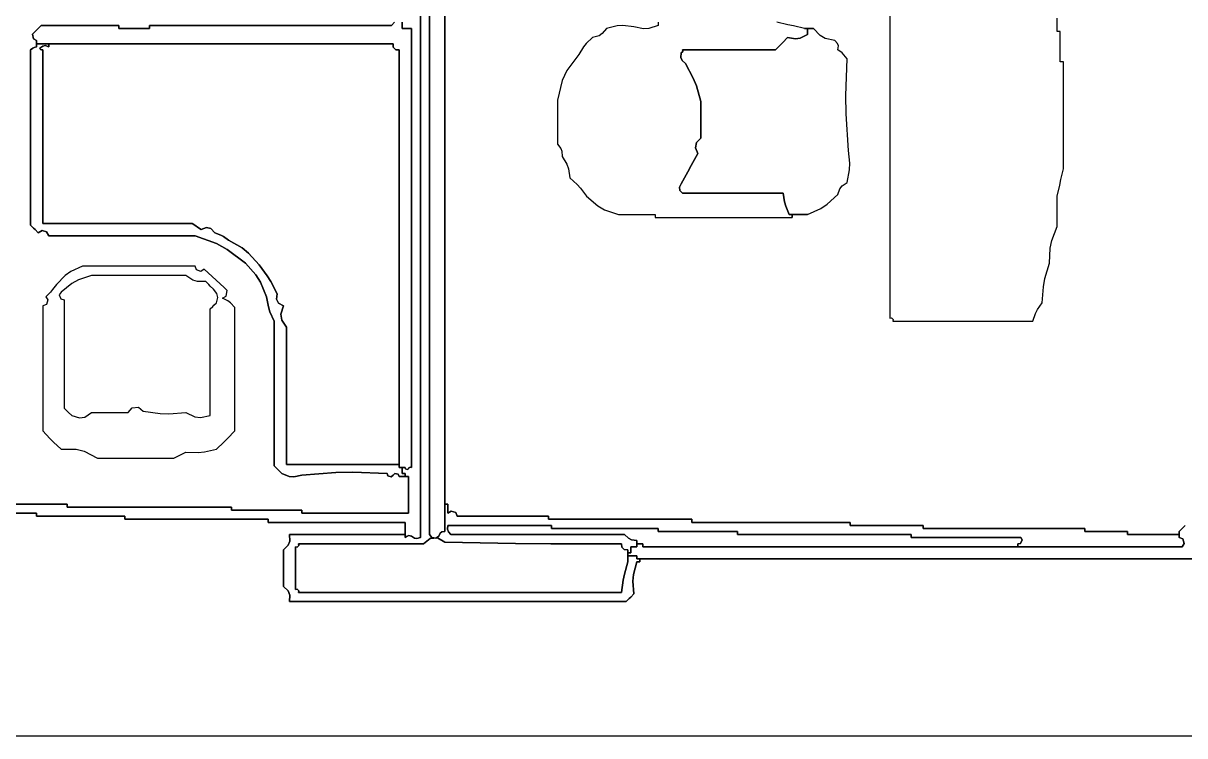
# Model space of a CAD drawing. Extents: x 0 to 5.85, y 0 to 5.4.
# Drawn here: x 1.516 to 2.787, y -0.003 to 0.776 of the extents above; entities that cross this region are included whole.
import ezdxf

# ---------------------------------------------------------------- set-up
doc = ezdxf.new("R2010")
doc.units = 0
doc.header["$LTSCALE"] = 0.40404
doc.layers.get('0').update_dxf_attribs({"linetype": 'CONTINUOUS'})

msp = doc.modelspace()

# ---------------------------------------------------------------- linework, layer by layer
for p, q in [((1.977173, 0.220056), (1.977173, 1.4337)), ((1.977173, 1.4337), (1.977173, 0.220056)), ((1.977173, 0.220056), (1.977173, 1.4337)), ((1.977173, 1.430366), (1.977173, 0.250064)), ((1.977173, 0.250064), (1.977173, 1.430366)), ((1.977173, 1.430366), (1.977173, 0.250064)), ((2.463964, 0.886894), (2.463964, 0.713516)), ((1.950499, 0.213388), (1.950499, 0.821544)), ((1.950499, 0.821544), (1.950499, 0.213388)), ((1.960502, 0.816876), (1.960502, 0.216722)), ((1.960502, 0.216722), (1.960502, 0.816876)), ((1.918825, 0.773531), (1.922159, 0.776866)), ((1.922159, 0.776866), (1.918825, 0.773531)), ((1.930494, 0.774198), (1.930494, 0.776866)), ((1.930494, 0.776866), (1.930494, 0.774198)), ((2.210566, 0.776866), (2.210566, 0.775532)), ((2.210566, 0.775532), (2.210566, 0.774865)), ((2.352602, 0.774198), (2.340599, 0.776866)), ((2.647344, 0.766863), (2.647344, 0.781533)), ((1.525963, 0.763892), (1.528725, 0.766863)), ((1.528725, 0.766863), (1.525963, 0.763892)), ((1.526816, 0.758775), (1.525963, 0.763892)), ((1.525963, 0.763892), (1.526816, 0.758775)), ((1.528725, 0.766863), (1.531392, 0.76953)), ((1.531392, 0.76953), (1.528725, 0.766863)), ((1.531392, 0.76953), (1.532726, 0.770864)), ((1.532726, 0.770864), (1.531392, 0.76953)), ((1.532726, 0.770864), (1.535393, 0.773531)), ((1.535393, 0.773531), (1.532726, 0.770864)), ((1.535393, 0.773531), (1.569402, 0.773531)), ((1.569402, 0.773531), (1.535393, 0.773531)), ((1.569402, 0.773531), (1.586406, 0.773531)), ((1.586406, 0.773531), (1.569402, 0.773531)), ((1.586406, 0.773531), (1.620415, 0.773531)), ((1.620415, 0.773531), (1.586406, 0.773531)), ((1.620415, 0.773531), (1.620415, 0.772198)), ((1.620415, 0.772198), (1.620415, 0.773531)), ((1.620415, 0.772198), (1.620415, 0.771531)), ((1.620415, 0.771531), (1.620415, 0.772198)), ((1.620415, 0.771531), (1.620415, 0.770197)), ((1.620415, 0.770197), (1.620415, 0.771531)), ((1.620415, 0.770197), (1.633752, 0.770197)), ((1.633752, 0.770197), (1.620415, 0.770197)), ((1.633752, 0.770197), (1.64042, 0.770197)), ((1.64042, 0.770197), (1.633752, 0.770197)), ((1.64042, 0.770197), (1.653757, 0.770197)), ((1.653757, 0.770197), (1.64042, 0.770197)), ((1.653757, 0.772198), (1.653757, 0.773531)), ((1.653757, 0.773531), (1.759784, 0.773531)), ((1.759784, 0.773531), (1.653757, 0.773531)), ((1.653757, 0.773531), (1.653757, 0.772198)), ((1.653757, 0.771531), (1.653757, 0.772198)), ((1.653757, 0.772198), (1.653757, 0.771531)), ((1.653757, 0.770197), (1.653757, 0.771531)), ((1.653757, 0.771531), (1.653757, 0.770197)), ((1.759784, 0.773531), (1.812797, 0.773531)), ((1.812797, 0.773531), (1.759784, 0.773531)), ((1.812797, 0.773531), (1.918825, 0.773531)), ((1.918825, 0.773531), (1.812797, 0.773531)), ((1.930494, 0.772865), (1.930494, 0.774198)), ((1.930494, 0.774198), (1.930494, 0.772865)), ((1.930494, 0.770197), (1.930494, 0.772865)), ((1.930494, 0.772865), (1.930494, 0.770197)), ((1.934495, 0.770197), (1.930494, 0.770197)), ((1.930494, 0.770197), (1.934495, 0.770197)), ((1.936496, 0.770197), (1.934495, 0.770197)), ((1.934495, 0.770197), (1.936496, 0.770197)), ((1.940497, 0.770197), (1.936496, 0.770197)), ((1.936496, 0.770197), (1.940497, 0.770197)), ((1.940497, 0.578148), (1.940497, 0.770197)), ((1.940497, 0.770197), (1.940497, 0.578148)), ((2.149453, 0.764506), (2.145838, 0.762097)), ((2.153885, 0.770197), (2.149453, 0.764506)), ((2.165527, 0.773195), (2.153885, 0.770197)), ((2.17199, 0.773554), (2.165527, 0.773195)), ((2.183892, 0.771864), (2.17199, 0.773554)), ((2.194353, 0.76966), (2.183892, 0.771864)), ((2.200461, 0.770042), (2.194353, 0.76966)), ((2.210566, 0.773531), (2.200461, 0.770042)), ((2.210566, 0.774865), (2.210566, 0.773531)), ((2.358604, 0.772865), (2.352602, 0.774198)), ((2.370607, 0.770197), (2.358604, 0.772865)), ((2.366069, 0.759661), (2.373941, 0.763529)), ((2.373941, 0.763529), (2.366069, 0.759661)), ((2.373941, 0.770197), (2.370607, 0.770197)), ((2.370607, 0.770197), (2.373941, 0.770197)), ((2.373941, 0.770197), (2.370607, 0.770197)), ((2.373941, 0.763529), (2.373941, 0.770197)), ((2.373941, 0.770197), (2.373941, 0.763529)), ((2.373941, 0.763529), (2.373941, 0.770197)), ((2.380609, 0.770197), (2.373941, 0.770197)), ((2.373941, 0.770197), (2.380609, 0.770197)), ((2.380609, 0.770197), (2.373941, 0.770197)), ((2.373941, 0.770197), (2.373941, 0.763529)), ((2.373941, 0.763529), (2.373941, 0.770197)), ((2.373941, 0.770197), (2.373941, 0.763529)), ((2.387918, 0.76231), (2.380609, 0.770197)), ((2.648678, 0.766863), (2.647344, 0.766863)), ((2.649345, 0.766863), (2.648678, 0.766863)), ((2.650679, 0.766863), (2.649345, 0.766863)), ((2.650679, 0.753526), (2.650679, 0.766863)), ((1.530392, 0.75686), (1.526816, 0.758775)), ((1.526816, 0.758775), (1.530392, 0.75686)), ((1.527516, 0.749404), (1.530392, 0.750192)), ((1.530392, 0.750192), (1.527516, 0.749404)), ((1.530392, 0.750192), (1.530392, 0.75686)), ((1.530392, 0.75686), (1.530392, 0.750192)), ((1.530392, 0.750192), (1.530392, 0.75686)), ((1.530392, 0.75686), (1.530392, 0.753526)), ((1.530392, 0.753526), (1.530392, 0.75686)), ((1.530392, 0.75686), (1.530392, 0.753526)), ((1.543729, 0.753526), (1.530392, 0.753526)), ((1.530392, 0.753526), (1.543729, 0.753526)), ((1.543729, 0.753526), (1.530392, 0.753526)), ((1.530392, 0.753526), (1.530392, 0.750192)), ((1.530392, 0.750192), (1.530392, 0.753526)), ((1.530392, 0.753526), (1.530392, 0.750192)), ((1.530392, 0.753526), (1.920492, 0.753526)), ((1.920492, 0.753526), (1.530392, 0.753526)), ((1.530392, 0.753526), (1.920492, 0.753526)), ((1.533726, 0.748525), (1.53701, 0.750906)), ((1.53701, 0.750906), (1.533726, 0.748525)), ((1.53701, 0.750906), (1.53985, 0.751379)), ((1.53985, 0.751379), (1.53701, 0.750906)), ((1.53985, 0.751379), (1.543729, 0.750192)), ((1.543729, 0.750192), (1.53985, 0.751379)), ((1.543729, 0.750192), (1.543729, 0.753526)), ((1.543729, 0.753526), (1.543729, 0.750192)), ((1.543729, 0.750192), (1.543729, 0.753526)), ((1.920492, 0.753526), (1.543729, 0.753526)), ((1.543729, 0.753526), (1.920492, 0.753526)), ((1.920492, 0.753526), (1.543729, 0.753526)), ((1.543729, 0.753526), (1.543729, 0.750192)), ((1.543729, 0.750192), (1.543729, 0.753526)), ((1.543729, 0.753526), (1.543729, 0.750192)), ((1.920498, 0.749754), (1.920492, 0.753526)), ((1.920492, 0.753526), (1.920498, 0.749754)), ((2.128719, 0.750004), (2.123877, 0.741857)), ((2.131854, 0.753835), (2.128719, 0.750004)), ((2.138881, 0.760195), (2.131854, 0.753835)), ((2.145838, 0.762097), (2.138881, 0.760195)), ((2.338932, 0.746858), (2.344267, 0.752193)), ((2.344267, 0.752193), (2.338932, 0.746858)), ((2.344267, 0.752193), (2.346934, 0.75486)), ((2.346934, 0.75486), (2.344267, 0.752193)), ((2.346934, 0.75486), (2.352269, 0.760195)), ((2.352269, 0.760195), (2.346934, 0.75486)), ((2.352269, 0.760195), (2.360939, 0.758872)), ((2.360939, 0.758872), (2.352269, 0.760195)), ((2.360939, 0.758872), (2.366069, 0.759661)), ((2.366069, 0.759661), (2.360939, 0.758872)), ((2.393444, 0.759153), (2.387918, 0.76231)), ((2.403949, 0.75686), (2.393444, 0.759153)), ((2.406844, 0.753794), (2.403949, 0.75686)), ((2.407759, 0.751048), (2.406844, 0.753794)), ((2.407283, 0.746858), (2.407759, 0.751048)), ((2.650679, 0.746858), (2.650679, 0.753526)), ((1.523723, 0.746858), (1.52608, 0.748686)), ((1.52608, 0.748686), (1.523723, 0.746858)), ((1.523723, 0.670172), (1.523723, 0.746858)), ((1.523723, 0.746858), (1.523723, 0.670172)), ((1.52608, 0.748686), (1.527516, 0.749404)), ((1.527516, 0.749404), (1.52608, 0.748686)), ((1.53445, 0.747222), (1.533726, 0.748525)), ((1.533726, 0.748525), (1.53445, 0.747222)), ((1.535583, 0.746655), (1.53445, 0.747222)), ((1.53445, 0.747222), (1.535583, 0.746655)), ((1.53706, 0.746858), (1.535583, 0.746655)), ((1.535583, 0.746655), (1.53706, 0.746858)), ((1.53706, 0.670838), (1.53706, 0.746858)), ((1.53706, 0.746858), (1.53706, 0.670838)), ((1.923388, 0.746864), (1.920498, 0.749754)), ((1.920498, 0.749754), (1.923388, 0.746864)), ((1.92716, 0.746858), (1.923388, 0.746864)), ((1.923388, 0.746864), (1.92716, 0.746858)), ((1.92716, 0.293408), (1.92716, 0.746858)), ((1.92716, 0.746858), (1.92716, 0.293408)), ((1.92716, 0.293408), (1.92716, 0.746858)), ((1.92716, 0.746858), (1.92716, 0.290074)), ((1.92716, 0.290074), (1.92716, 0.746858)), ((1.92716, 0.746858), (1.92716, 0.290074)), ((2.123877, 0.741857), (2.11056, 0.724249)), ((2.23523, 0.738457), (2.235572, 0.743524)), ((2.235572, 0.743524), (2.23523, 0.738457)), ((2.236668, 0.7351), (2.23523, 0.738457)), ((2.23523, 0.738457), (2.236668, 0.7351)), ((2.235572, 0.743524), (2.236876, 0.744248)), ((2.236876, 0.744248), (2.235572, 0.743524)), ((2.236876, 0.744248), (2.237442, 0.745381)), ((2.237442, 0.745381), (2.236876, 0.744248)), ((2.237442, 0.745381), (2.237239, 0.746858)), ((2.237239, 0.746858), (2.277916, 0.746858)), ((2.277916, 0.746858), (2.237239, 0.746858)), ((2.237239, 0.746858), (2.237442, 0.745381)), ((2.277916, 0.746858), (2.298255, 0.746858)), ((2.298255, 0.746858), (2.277916, 0.746858)), ((2.298255, 0.746858), (2.338932, 0.746858)), ((2.338932, 0.746858), (2.298255, 0.746858)), ((2.411781, 0.743425), (2.407283, 0.746858)), ((2.413853, 0.741353), (2.411781, 0.743425)), ((2.417285, 0.736855), (2.413853, 0.741353)), ((2.650679, 0.733521), (2.650679, 0.746858)), ((2.240574, 0.731854), (2.236668, 0.7351)), ((2.236668, 0.7351), (2.240574, 0.731854)), ((2.248967, 0.715981), (2.240574, 0.731854)), ((2.240574, 0.731854), (2.248967, 0.715981)), ((2.416085, 0.696858), (2.417285, 0.736855)), ((2.652012, 0.733521), (2.650679, 0.733521)), ((2.652679, 0.733521), (2.652012, 0.733521)), ((2.654013, 0.733521), (2.652679, 0.733521)), ((2.654013, 0.686842), (2.654013, 0.733521)), ((2.105478, 0.71336), (2.100538, 0.691844)), ((2.11056, 0.724249), (2.105478, 0.71336)), ((2.252376, 0.707459), (2.248967, 0.715981)), ((2.248967, 0.715981), (2.252376, 0.707459)), ((2.463964, 0.713516), (2.463964, 0.626827)), ((2.257245, 0.690177), (2.252376, 0.707459)), ((2.252376, 0.707459), (2.257245, 0.690177)), ((2.100538, 0.691844), (2.100538, 0.672505)), ((2.257245, 0.674173), (2.257245, 0.690177)), ((2.257245, 0.690177), (2.257245, 0.674173)), ((2.41642, 0.676765), (2.416085, 0.696858)), ((2.654013, 0.663503), (2.654013, 0.686842)), ((2.257245, 0.666171), (2.257245, 0.674173)), ((2.257245, 0.674173), (2.257245, 0.666171)), ((2.418953, 0.63683), (2.41642, 0.676765)), ((1.523723, 0.631828), (1.523723, 0.670172)), ((1.523723, 0.670172), (1.523723, 0.631828)), ((1.53706, 0.632829), (1.53706, 0.670838)), ((1.53706, 0.670838), (1.53706, 0.632829)), ((2.100538, 0.672505), (2.100538, 0.662836)), ((2.100538, 0.662836), (2.100538, 0.643498)), ((2.257245, 0.650166), (2.257245, 0.666171)), ((2.257245, 0.666171), (2.257245, 0.650166)), ((2.654013, 0.616825), (2.654013, 0.663503)), ((2.252415, 0.645379), (2.257245, 0.650166)), ((2.257245, 0.650166), (2.252415, 0.645379)), ((2.100538, 0.643498), (2.104068, 0.639026)), ((2.104068, 0.639026), (2.105259, 0.635852)), ((2.105259, 0.635852), (2.105539, 0.630161)), ((2.251294, 0.639773), (2.252415, 0.645379)), ((2.252415, 0.645379), (2.251294, 0.639773)), ((2.25391, 0.633496), (2.251294, 0.639773)), ((2.251294, 0.639773), (2.25391, 0.633496)), ((2.420154, 0.622862), (2.418953, 0.63683)), ((1.523723, 0.555142), (1.523723, 0.631828)), ((1.523723, 0.631828), (1.523723, 0.555142)), ((1.53706, 0.556809), (1.53706, 0.632829)), ((1.53706, 0.632829), (1.53706, 0.556809)), ((2.105539, 0.630161), (2.110605, 0.62164)), ((2.246562, 0.620166), (2.25391, 0.633496)), ((2.25391, 0.633496), (2.246562, 0.620166)), ((2.419808, 0.615611), (2.420154, 0.622862)), ((2.463964, 0.626827), (2.463964, 0.453449)), ((2.110605, 0.62164), (2.112396, 0.616624)), ((2.112396, 0.616624), (2.113874, 0.606822)), ((2.235572, 0.600154), (2.242895, 0.613497)), ((2.242895, 0.613497), (2.235572, 0.600154)), ((2.242895, 0.613497), (2.246562, 0.620166)), ((2.246562, 0.620166), (2.242895, 0.613497)), ((2.417285, 0.601821), (2.419808, 0.615611)), ((2.651345, 0.604822), (2.654013, 0.616825)), ((2.113874, 0.606822), (2.121782, 0.599385)), ((2.121782, 0.599385), (2.12549, 0.59534)), ((2.233907, 0.596455), (2.235572, 0.600154)), ((2.235572, 0.600154), (2.233907, 0.596455)), ((2.409403, 0.594806), (2.411809, 0.598015)), ((2.411809, 0.598015), (2.417285, 0.601821)), ((2.647344, 0.586817), (2.650012, 0.59882)), ((2.650012, 0.59882), (2.651345, 0.604822)), ((2.12549, 0.59534), (2.132213, 0.586817)), ((2.132213, 0.586817), (2.144398, 0.576251)), ((2.234464, 0.59311), (2.233907, 0.596455)), ((2.233907, 0.596455), (2.234464, 0.59311)), ((2.237239, 0.590151), (2.234464, 0.59311)), ((2.234464, 0.59311), (2.237239, 0.590151)), ((2.281251, 0.590151), (2.237239, 0.590151)), ((2.237239, 0.590151), (2.281251, 0.590151)), ((2.303256, 0.590151), (2.281251, 0.590151)), ((2.281251, 0.590151), (2.303256, 0.590151)), ((2.347268, 0.590151), (2.303256, 0.590151)), ((2.303256, 0.590151), (2.347268, 0.590151)), ((2.34882, 0.580567), (2.347268, 0.590151)), ((2.347268, 0.590151), (2.34882, 0.580567)), ((2.395419, 0.577889), (2.407283, 0.588484)), ((2.407283, 0.588484), (2.409403, 0.594806)), ((2.647344, 0.57348), (2.647344, 0.586817)), ((1.940497, 0.482123), (1.940497, 0.578148)), ((1.940497, 0.578148), (1.940497, 0.482123)), ((2.144398, 0.576251), (2.151932, 0.571946)), ((2.35019, 0.57577), (2.34882, 0.580567)), ((2.34882, 0.580567), (2.35019, 0.57577)), ((2.353936, 0.566812), (2.35019, 0.57577)), ((2.35019, 0.57577), (2.353936, 0.566812)), ((2.373941, 0.566812), (2.388441, 0.573353)), ((2.388441, 0.573353), (2.395419, 0.577889)), ((2.647344, 0.566812), (2.647344, 0.57348)), ((2.151932, 0.571946), (2.167221, 0.566812)), ((2.167221, 0.566812), (2.183226, 0.566812)), ((2.183226, 0.566812), (2.191228, 0.566812)), ((2.191228, 0.566812), (2.207232, 0.566812)), ((2.207232, 0.566812), (2.207232, 0.565478)), ((2.207232, 0.565478), (2.207232, 0.564811)), ((2.207232, 0.564811), (2.207232, 0.563478)), ((2.207232, 0.563478), (2.267247, 0.563478)), ((2.267247, 0.563478), (2.297255, 0.563478)), ((2.297255, 0.563478), (2.35727, 0.563478)), ((2.35727, 0.566812), (2.353936, 0.566812)), ((2.353936, 0.566812), (2.35727, 0.566812)), ((2.35727, 0.566812), (2.353936, 0.566812)), ((2.353936, 0.566812), (2.373941, 0.566812)), ((2.373941, 0.566812), (2.353936, 0.566812)), ((2.353936, 0.566812), (2.373941, 0.566812)), ((2.35727, 0.563478), (2.35727, 0.566812)), ((2.35727, 0.566812), (2.35727, 0.563478)), ((2.35727, 0.563478), (2.35727, 0.566812)), ((2.647344, 0.553475), (2.647344, 0.566812)), ((1.527058, 0.551808), (1.523723, 0.555142)), ((1.523723, 0.555142), (1.527058, 0.551808)), ((1.528725, 0.550141), (1.527058, 0.551808)), ((1.527058, 0.551808), (1.528725, 0.550141)), ((1.532059, 0.546807), (1.528725, 0.550141)), ((1.528725, 0.550141), (1.532059, 0.546807)), ((1.536352, 0.549074), (1.532059, 0.546807)), ((1.532059, 0.546807), (1.536352, 0.549074)), ((1.541281, 0.547665), (1.536352, 0.549074)), ((1.536352, 0.549074), (1.541281, 0.547665)), ((1.60241, 0.556809), (1.53706, 0.556809)), ((1.53706, 0.556809), (1.60241, 0.556809)), ((1.543729, 0.543472), (1.541281, 0.547665)), ((1.541281, 0.547665), (1.543729, 0.543472)), ((1.635085, 0.556809), (1.60241, 0.556809)), ((1.60241, 0.556809), (1.635085, 0.556809)), ((1.700435, 0.556809), (1.635085, 0.556809)), ((1.635085, 0.556809), (1.700435, 0.556809)), ((1.704436, 0.554142), (1.700435, 0.556809)), ((1.700435, 0.556809), (1.704436, 0.554142)), ((1.706437, 0.552808), (1.704436, 0.554142)), ((1.704436, 0.554142), (1.706437, 0.552808)), ((1.710438, 0.550141), (1.706437, 0.552808)), ((1.706437, 0.552808), (1.710438, 0.550141)), ((1.716185, 0.552324), (1.710438, 0.550141)), ((1.710438, 0.550141), (1.716185, 0.552324)), ((1.72116, 0.551219), (1.716185, 0.552324)), ((1.716185, 0.552324), (1.72116, 0.551219)), ((1.725442, 0.546807), (1.72116, 0.551219)), ((1.72116, 0.551219), (1.725442, 0.546807)), ((1.731793, 0.544201), (1.725442, 0.546807)), ((1.725442, 0.546807), (1.731793, 0.544201)), ((2.641454, 0.538226), (2.647344, 0.553475)), ((1.607745, 0.543472), (1.543729, 0.543472)), ((1.543729, 0.543472), (1.607745, 0.543472)), ((1.639753, 0.543472), (1.607745, 0.543472)), ((1.607745, 0.543472), (1.639753, 0.543472)), ((1.703769, 0.543472), (1.639753, 0.543472)), ((1.639753, 0.543472), (1.703769, 0.543472)), ((1.727318, 0.534883), (1.703769, 0.543472)), ((1.703769, 0.543472), (1.727318, 0.534883)), ((1.738813, 0.528613), (1.727318, 0.534883)), ((1.727318, 0.534883), (1.738813, 0.528613)), ((1.734877, 0.542487), (1.731793, 0.544201)), ((1.731793, 0.544201), (1.734877, 0.542487)), ((1.740446, 0.538471), (1.734877, 0.542487)), ((1.734877, 0.542487), (1.740446, 0.538471)), ((1.755376, 0.530177), (1.740446, 0.538471)), ((1.740446, 0.538471), (1.755376, 0.530177)), ((2.639698, 0.529798), (2.641454, 0.538226)), ((1.758784, 0.513465), (1.738813, 0.528613)), ((1.738813, 0.528613), (1.758784, 0.513465)), ((1.762418, 0.524543), (1.755376, 0.530177)), ((1.755376, 0.530177), (1.762418, 0.524543)), ((1.773787, 0.511798), (1.762418, 0.524543)), ((1.762418, 0.524543), (1.773787, 0.511798)), ((2.639009, 0.513465), (2.639698, 0.529798)), ((1.580405, 0.510131), (1.567823, 0.504279)), ((1.629751, 0.510131), (1.580405, 0.510131)), ((1.654424, 0.510131), (1.629751, 0.510131)), ((1.703769, 0.510131), (1.654424, 0.510131)), ((1.705212, 0.506167), (1.703769, 0.510131)), ((1.770427, 0.500549), (1.758784, 0.513465)), ((1.758784, 0.513465), (1.770427, 0.500549)), ((1.782543, 0.499637), (1.773787, 0.511798)), ((1.773787, 0.511798), (1.782543, 0.499637)), ((2.633841, 0.496583), (2.639009, 0.513465)), ((1.561791, 0.500021), (1.552064, 0.490125)), ((1.567823, 0.504279), (1.561791, 0.500021)), ((1.590407, 0.500128), (1.576038, 0.495106)), ((1.631751, 0.500128), (1.590407, 0.500128)), ((1.652423, 0.500128), (1.631751, 0.500128)), ((1.693767, 0.500128), (1.652423, 0.500128)), ((1.701219, 0.494957), (1.693767, 0.500128)), ((1.71024, 0.504491), (1.705212, 0.506167)), ((1.713772, 0.506796), (1.71024, 0.504491)), ((1.722496, 0.498854), (1.713772, 0.506796)), ((1.726831, 0.494853), (1.722496, 0.498854)), ((1.775354, 0.492806), (1.770427, 0.500549)), ((1.770427, 0.500549), (1.775354, 0.492806)), ((1.786574, 0.493255), (1.782543, 0.499637)), ((1.782543, 0.499637), (1.786574, 0.493255)), ((2.632135, 0.487715), (2.633841, 0.496583)), ((1.547734, 0.484513), (1.545382, 0.481825)), ((1.552064, 0.490125), (1.547734, 0.484513)), ((1.569001, 0.491236), (1.557065, 0.48179)), ((1.576038, 0.495106), (1.569001, 0.491236)), ((1.70637, 0.493373), (1.701219, 0.494957)), ((1.715439, 0.49346), (1.70637, 0.493373)), ((1.718773, 0.490125), (1.715439, 0.49346)), ((1.72044, 0.488458), (1.718773, 0.490125)), ((1.723775, 0.485124), (1.72044, 0.488458)), ((1.727657, 0.480357), (1.723775, 0.485124)), ((1.735444, 0.486791), (1.726831, 0.494853)), ((1.738773, 0.483452), (1.735444, 0.486791)), ((1.737908, 0.477395), (1.738773, 0.483452)), ((1.782123, 0.476789), (1.775354, 0.492806)), ((1.775354, 0.492806), (1.782123, 0.476789)), ((1.793793, 0.480123), (1.786574, 0.493255)), ((1.786574, 0.493255), (1.793793, 0.480123)), ((2.630673, 0.47012), (2.632135, 0.487715)), ((1.545382, 0.481825), (1.540394, 0.476789)), ((1.540394, 0.476789), (1.542699, 0.473257)), ((1.542699, 0.473257), (1.541023, 0.468229)), ((1.557065, 0.48179), (1.555145, 0.478756)), ((1.555145, 0.478756), (1.556916, 0.474327)), ((1.556916, 0.474327), (1.560399, 0.473455)), ((1.560399, 0.473455), (1.560399, 0.426109)), ((1.727109, 0.47012), (1.728606, 0.476083)), ((1.728606, 0.476083), (1.727657, 0.480357)), ((1.733777, 0.475122), (1.737908, 0.477395)), ((1.739748, 0.472153), (1.733777, 0.475122)), ((1.742592, 0.47002), (1.739748, 0.472153)), ((1.783981, 0.465766), (1.782123, 0.476789)), ((1.782123, 0.476789), (1.783981, 0.465766)), ((1.792982, 0.474214), (1.793793, 0.480123)), ((1.793793, 0.480123), (1.792982, 0.474214)), ((1.795247, 0.469683), (1.792982, 0.474214)), ((1.792982, 0.474214), (1.795247, 0.469683)), ((1.940497, 0.290074), (1.940497, 0.482123)), ((1.940497, 0.482123), (1.940497, 0.290074)), ((1.541023, 0.468229), (1.53706, 0.466786)), ((1.53706, 0.466786), (1.53706, 0.412105)), ((1.72044, 0.463452), (1.723108, 0.466119)), ((1.72044, 0.416773), (1.72044, 0.463452)), ((1.723108, 0.466119), (1.724441, 0.467453)), ((1.724441, 0.467453), (1.727109, 0.47012)), ((1.747114, 0.465119), (1.742592, 0.47002)), ((1.747114, 0.411105), (1.747114, 0.465119)), ((1.785709, 0.460234), (1.783981, 0.465766)), ((1.783981, 0.465766), (1.785709, 0.460234)), ((1.790458, 0.450115), (1.785709, 0.460234)), ((1.785709, 0.460234), (1.790458, 0.450115)), ((1.800461, 0.466786), (1.795247, 0.469683)), ((1.795247, 0.469683), (1.800461, 0.466786)), ((1.797691, 0.457772), (1.800461, 0.466786)), ((1.800461, 0.466786), (1.797691, 0.457772)), ((1.798612, 0.451325), (1.797691, 0.457772)), ((1.797691, 0.457772), (1.798612, 0.451325)), ((2.620671, 0.450115), (2.623693, 0.458536)), ((2.623693, 0.458536), (2.62575, 0.46265)), ((2.62575, 0.46265), (2.630673, 0.47012)), ((1.790458, 0.386766), (1.790458, 0.450115)), ((1.790458, 0.450115), (1.790458, 0.386766)), ((1.803795, 0.443447), (1.798612, 0.451325)), ((1.798612, 0.451325), (1.803795, 0.443447)), ((2.463964, 0.453449), (2.465824, 0.453765)), ((2.465824, 0.453765), (2.467614, 0.451975)), ((2.467614, 0.451975), (2.467298, 0.450115)), ((2.467298, 0.450115), (2.528647, 0.450115)), ((2.528647, 0.450115), (2.559322, 0.450115)), ((2.559322, 0.450115), (2.620671, 0.450115)), ((1.803795, 0.383431), (1.803795, 0.443447)), ((1.803795, 0.443447), (1.803795, 0.383431)), ((1.560399, 0.426109), (1.560399, 0.402436)), ((1.53706, 0.412105), (1.53706, 0.384765)), ((1.72044, 0.393434), (1.72044, 0.416773)), ((1.747114, 0.384098), (1.747114, 0.411105)), ((1.560399, 0.402436), (1.560399, 0.355091)), ((1.53706, 0.384765), (1.53706, 0.330085)), ((1.72044, 0.346755), (1.72044, 0.393434)), ((1.747114, 0.330085), (1.747114, 0.384098)), ((1.790458, 0.355091), (1.790458, 0.386766)), ((1.790458, 0.386766), (1.790458, 0.355091)), ((1.803795, 0.353424), (1.803795, 0.383431)), ((1.803795, 0.383431), (1.803795, 0.353424)), ((1.560399, 0.355091), (1.563734, 0.351757)), ((1.563734, 0.351757), (1.565401, 0.35009)), ((1.565401, 0.35009), (1.568735, 0.346755)), ((1.568735, 0.346755), (1.57712, 0.344183)), ((1.57712, 0.344183), (1.583183, 0.345116)), ((1.583183, 0.345116), (1.590407, 0.35009)), ((1.590407, 0.35009), (1.606411, 0.35009)), ((1.606411, 0.35009), (1.614413, 0.35009)), ((1.614413, 0.35009), (1.630417, 0.35009)), ((1.630417, 0.35009), (1.634758, 0.355196)), ((1.634758, 0.355196), (1.641823, 0.355902)), ((1.641823, 0.355902), (1.647088, 0.351757)), ((1.647088, 0.351757), (1.665585, 0.349124)), ((1.665585, 0.349124), (1.675129, 0.348783)), ((1.675129, 0.348783), (1.693767, 0.35009)), ((1.693767, 0.35009), (1.703461, 0.345438)), ((1.703461, 0.345438), (1.7099, 0.344633)), ((1.7099, 0.344633), (1.72044, 0.346755)), ((1.790458, 0.291741), (1.790458, 0.355091)), ((1.790458, 0.355091), (1.790458, 0.291741)), ((1.803795, 0.293408), (1.803795, 0.353424)), ((1.803795, 0.353424), (1.803795, 0.293408)), ((1.53706, 0.330085), (1.544801, 0.321829)), ((1.544801, 0.321829), (1.54881, 0.31782)), ((1.54881, 0.31782), (1.557065, 0.310079)), ((1.727109, 0.310079), (1.735364, 0.31782)), ((1.735364, 0.31782), (1.739373, 0.321829)), ((1.739373, 0.321829), (1.747114, 0.330085)), ((1.557065, 0.310079), (1.573562, 0.309971)), ((1.573562, 0.309971), (1.582469, 0.307744)), ((1.582469, 0.307744), (1.597076, 0.300077)), ((1.688432, 0.304078), (1.693767, 0.306745)), ((1.693767, 0.306745), (1.707168, 0.306478)), ((1.707168, 0.306478), (1.714026, 0.307164)), ((1.714026, 0.307164), (1.727109, 0.310079)), ((1.597076, 0.300077), (1.630417, 0.300077)), ((1.630417, 0.300077), (1.647088, 0.300077)), ((1.647088, 0.300077), (1.68043, 0.300077)), ((1.68043, 0.300077), (1.685765, 0.302744)), ((1.685765, 0.302744), (1.688432, 0.304078)), ((1.92716, 0.293408), (1.803795, 0.293408)), ((1.803795, 0.293408), (1.92716, 0.293408)), ((1.92716, 0.293408), (1.803795, 0.293408)), ((1.803795, 0.293408), (1.92716, 0.293408)), ((1.92716, 0.293408), (1.803795, 0.293408)), ((1.803795, 0.293408), (1.92716, 0.293408)), ((1.92716, 0.290074), (1.92716, 0.293408)), ((1.92716, 0.293408), (1.92716, 0.290074)), ((1.92716, 0.290074), (1.92716, 0.293408)), ((1.793793, 0.288407), (1.790458, 0.291741)), ((1.790458, 0.291741), (1.793793, 0.288407)), ((1.79546, 0.28674), (1.793793, 0.288407)), ((1.793793, 0.288407), (1.79546, 0.28674)), ((1.798794, 0.283406), (1.79546, 0.28674)), ((1.79546, 0.28674), (1.798794, 0.283406)), ((1.806855, 0.280148), (1.798794, 0.283406)), ((1.798794, 0.283406), (1.806855, 0.280148)), ((1.812002, 0.279752), (1.806855, 0.280148)), ((1.806855, 0.280148), (1.812002, 0.279752)), ((1.820466, 0.281739), (1.812002, 0.279752)), ((1.812002, 0.279752), (1.820466, 0.281739)), ((1.857708, 0.284564), (1.820466, 0.281739)), ((1.820466, 0.281739), (1.857708, 0.284564)), ((1.876504, 0.284899), (1.857708, 0.284564)), ((1.857708, 0.284564), (1.876504, 0.284899)), ((1.913823, 0.283406), (1.876504, 0.284899)), ((1.876504, 0.284899), (1.913823, 0.283406)), ((1.914777, 0.280827), (1.913823, 0.283406)), ((1.913823, 0.283406), (1.914777, 0.280827)), ((1.918436, 0.279913), (1.914777, 0.280827)), ((1.914777, 0.280827), (1.918436, 0.279913)), ((1.920492, 0.281739), (1.918436, 0.279913)), ((1.918436, 0.279913), (1.920492, 0.281739)), ((1.922547, 0.283565), (1.920492, 0.281739)), ((1.920492, 0.281739), (1.922547, 0.283565)), ((1.926206, 0.28265), (1.922547, 0.283565)), ((1.922547, 0.283565), (1.926206, 0.28265)), ((1.92716, 0.280072), (1.926206, 0.28265)), ((1.926206, 0.28265), (1.92716, 0.280072)), ((1.930494, 0.290074), (1.92716, 0.290074)), ((1.92716, 0.290074), (1.930494, 0.290074)), ((1.930494, 0.290074), (1.92716, 0.290074)), ((1.92716, 0.290074), (1.933828, 0.290074)), ((1.933828, 0.290074), (1.92716, 0.290074)), ((1.92716, 0.290074), (1.933828, 0.290074)), ((1.937163, 0.280072), (1.92716, 0.280072)), ((1.92716, 0.280072), (1.937163, 0.280072)), ((1.937163, 0.280072), (1.92716, 0.280072)), ((1.92716, 0.280072), (1.933828, 0.280072)), ((1.933828, 0.280072), (1.92716, 0.280072)), ((1.92716, 0.280072), (1.933828, 0.280072)), ((1.930494, 0.283406), (1.930494, 0.290074)), ((1.930494, 0.290074), (1.930494, 0.283406)), ((1.930494, 0.283406), (1.930494, 0.290074)), ((1.933828, 0.290074), (1.930494, 0.290074)), ((1.930494, 0.290074), (1.933828, 0.290074)), ((1.933828, 0.290074), (1.930494, 0.290074)), ((1.930494, 0.290074), (1.930494, 0.283406)), ((1.930494, 0.283406), (1.930494, 0.290074)), ((1.930494, 0.290074), (1.930494, 0.283406)), ((1.931828, 0.283406), (1.930494, 0.283406)), ((1.930494, 0.283406), (1.931828, 0.283406)), ((1.932495, 0.283406), (1.931828, 0.283406)), ((1.931828, 0.283406), (1.932495, 0.283406)), ((1.933828, 0.283406), (1.932495, 0.283406)), ((1.932495, 0.283406), (1.933828, 0.283406)), ((1.933828, 0.290074), (1.93403, 0.288597)), ((1.93403, 0.288597), (1.933828, 0.290074)), ((1.933828, 0.280072), (1.933828, 0.283406)), ((1.933828, 0.283406), (1.933828, 0.280072)), ((1.933828, 0.280072), (1.933828, 0.283406)), ((1.933828, 0.283406), (1.933828, 0.280072)), ((1.933828, 0.280072), (1.933828, 0.283406)), ((1.933828, 0.283406), (1.933828, 0.280072)), ((1.933828, 0.280072), (1.937163, 0.280072)), ((1.937163, 0.280072), (1.933828, 0.280072)), ((1.933828, 0.280072), (1.937163, 0.280072)), ((1.93403, 0.288597), (1.93586, 0.287682)), ((1.93586, 0.287682), (1.93403, 0.288597)), ((1.93586, 0.287682), (1.937163, 0.288407)), ((1.937163, 0.288407), (1.93586, 0.287682)), ((1.937163, 0.288407), (1.937887, 0.289711)), ((1.937887, 0.289711), (1.937163, 0.288407)), ((1.937163, 0.264068), (1.937163, 0.280072)), ((1.937163, 0.280072), (1.937163, 0.264068)), ((1.937887, 0.289711), (1.93902, 0.290277)), ((1.93902, 0.290277), (1.937887, 0.289711)), ((1.93902, 0.290277), (1.940497, 0.290074)), ((1.940497, 0.290074), (1.93902, 0.290277)), ((1.937163, 0.256066), (1.937163, 0.264068)), ((1.937163, 0.264068), (1.937163, 0.256066)), ((1.937163, 0.240061), (1.937163, 0.256066)), ((1.937163, 0.256066), (1.937163, 0.240061)), ((1.507719, 0.250064), (1.563734, 0.250064)), ((1.563734, 0.250064), (1.507719, 0.250064)), ((1.563734, 0.250064), (1.563734, 0.24873)), ((1.563734, 0.24873), (1.563734, 0.250064)), ((1.563734, 0.24873), (1.563734, 0.248064)), ((1.563734, 0.248064), (1.563734, 0.24873)), ((1.563734, 0.248064), (1.563734, 0.24673)), ((1.563734, 0.24673), (1.563734, 0.248064)), ((1.563734, 0.24673), (1.635752, 0.24673)), ((1.635752, 0.24673), (1.563734, 0.24673)), ((1.635752, 0.24673), (1.671761, 0.24673)), ((1.671761, 0.24673), (1.635752, 0.24673)), ((1.671761, 0.24673), (1.74378, 0.24673)), ((1.74378, 0.24673), (1.671761, 0.24673)), ((1.74378, 0.24673), (1.74378, 0.245396)), ((1.74378, 0.245396), (1.74378, 0.24673)), ((1.74378, 0.245396), (1.74378, 0.244729)), ((1.74378, 0.244729), (1.74378, 0.245396)), ((1.74378, 0.244729), (1.74378, 0.243396)), ((1.74378, 0.243396), (1.74378, 0.244729)), ((1.74378, 0.243396), (1.774454, 0.243396)), ((1.774454, 0.243396), (1.74378, 0.243396)), ((1.774454, 0.243396), (1.789792, 0.243396)), ((1.789792, 0.243396), (1.774454, 0.243396)), ((1.789792, 0.243396), (1.820466, 0.243396)), ((1.820466, 0.243396), (1.789792, 0.243396)), ((1.820466, 0.243396), (1.820466, 0.242062)), ((1.820466, 0.242062), (1.820466, 0.243396)), ((1.820466, 0.242062), (1.820466, 0.241395)), ((1.820466, 0.241395), (1.820466, 0.242062)), ((1.977173, 0.250064), (1.980507, 0.250064)), ((1.980507, 0.250064), (1.977173, 0.250064)), ((1.977173, 0.250064), (1.980507, 0.250064)), ((1.980507, 0.250064), (1.977173, 0.250064)), ((1.977173, 0.250064), (1.980507, 0.250064)), ((1.980507, 0.250064), (1.977173, 0.250064)), ((1.977173, 0.250064), (1.977173, 0.220056)), ((1.977173, 0.220056), (1.977173, 0.250064)), ((1.977173, 0.250064), (1.977173, 0.220056)), ((1.980507, 0.250064), (1.980507, 0.246063)), ((1.980507, 0.246063), (1.980507, 0.250064)), ((1.980507, 0.246063), (1.980507, 0.244062)), ((1.980507, 0.244062), (1.980507, 0.246063)), ((1.980507, 0.244062), (1.980507, 0.240061)), ((1.980507, 0.240061), (1.980507, 0.244062)), ((1.980507, 0.240061), (1.984039, 0.242367)), ((1.984039, 0.242367), (1.980507, 0.240061)), ((1.984039, 0.242367), (1.989067, 0.24069)), ((1.989067, 0.24069), (1.984039, 0.242367)), ((1.530392, 0.240061), (1.459707, 0.240061)), ((1.459707, 0.240061), (1.530392, 0.240061)), ((1.530392, 0.238728), (1.530392, 0.240061)), ((1.530392, 0.240061), (1.530392, 0.238728)), ((1.530392, 0.238061), (1.530392, 0.238728)), ((1.530392, 0.238728), (1.530392, 0.238061)), ((1.530392, 0.236727), (1.530392, 0.238061)), ((1.530392, 0.238061), (1.530392, 0.236727)), ((1.569068, 0.236727), (1.530392, 0.236727)), ((1.530392, 0.236727), (1.569068, 0.236727)), ((1.588407, 0.236727), (1.569068, 0.236727)), ((1.569068, 0.236727), (1.588407, 0.236727)), ((1.627083, 0.236727), (1.588407, 0.236727)), ((1.588407, 0.236727), (1.627083, 0.236727)), ((1.627083, 0.235394), (1.627083, 0.236727)), ((1.627083, 0.236727), (1.627083, 0.235394)), ((1.627083, 0.234727), (1.627083, 0.235394)), ((1.627083, 0.235394), (1.627083, 0.234727)), ((1.627083, 0.233393), (1.627083, 0.234727)), ((1.627083, 0.234727), (1.627083, 0.233393)), ((1.689766, 0.233393), (1.627083, 0.233393)), ((1.627083, 0.233393), (1.689766, 0.233393)), ((1.721107, 0.233393), (1.689766, 0.233393)), ((1.689766, 0.233393), (1.721107, 0.233393)), ((1.78379, 0.233393), (1.721107, 0.233393)), ((1.721107, 0.233393), (1.78379, 0.233393)), ((1.78379, 0.232059), (1.78379, 0.233393)), ((1.78379, 0.233393), (1.78379, 0.232059)), ((1.78379, 0.231393), (1.78379, 0.232059)), ((1.78379, 0.232059), (1.78379, 0.231393)), ((1.78379, 0.230059), (1.78379, 0.231393)), ((1.78379, 0.231393), (1.78379, 0.230059)), ((1.843805, 0.230059), (1.78379, 0.230059)), ((1.78379, 0.230059), (1.843805, 0.230059)), ((1.820466, 0.241395), (1.820466, 0.240061)), ((1.820466, 0.240061), (1.820466, 0.241395)), ((1.820466, 0.240061), (1.867145, 0.240061)), ((1.867145, 0.240061), (1.820466, 0.240061)), ((1.873813, 0.230059), (1.843805, 0.230059)), ((1.843805, 0.230059), (1.873813, 0.230059)), ((1.867145, 0.240061), (1.890484, 0.240061)), ((1.890484, 0.240061), (1.867145, 0.240061)), ((1.933828, 0.230059), (1.873813, 0.230059)), ((1.873813, 0.230059), (1.933828, 0.230059)), ((1.890484, 0.240061), (1.937163, 0.240061)), ((1.937163, 0.240061), (1.890484, 0.240061)), ((1.933828, 0.216722), (1.933828, 0.230059)), ((1.933828, 0.230059), (1.933828, 0.216722)), ((1.933828, 0.216722), (1.933828, 0.230059)), ((1.933828, 0.230059), (1.933828, 0.213388)), ((1.933828, 0.213388), (1.933828, 0.230059)), ((1.933828, 0.230059), (1.933828, 0.213388)), ((1.989067, 0.24069), (1.99051, 0.236727)), ((1.99051, 0.236727), (1.989067, 0.24069)), ((1.99051, 0.236727), (2.03052, 0.236727)), ((2.03052, 0.236727), (1.99051, 0.236727)), ((2.03052, 0.236727), (2.050525, 0.236727)), ((2.050525, 0.236727), (2.03052, 0.236727)), ((2.050525, 0.236727), (2.090535, 0.236727)), ((2.090535, 0.236727), (2.050525, 0.236727)), ((2.090535, 0.236727), (2.090535, 0.235394)), ((2.090535, 0.235394), (2.090535, 0.236727)), ((2.090535, 0.235394), (2.090535, 0.234727)), ((2.090535, 0.234727), (2.090535, 0.235394)), ((2.090535, 0.234727), (2.090535, 0.233393)), ((2.090535, 0.233393), (2.090535, 0.234727)), ((2.090535, 0.233393), (2.153218, 0.233393)), ((2.153218, 0.233393), (2.090535, 0.233393)), ((2.153218, 0.233393), (2.184559, 0.233393)), ((2.184559, 0.233393), (2.153218, 0.233393)), ((2.184559, 0.233393), (2.247242, 0.233393)), ((2.247242, 0.233393), (2.184559, 0.233393)), ((2.247242, 0.233393), (2.247242, 0.232059)), ((2.247242, 0.232059), (2.247242, 0.233393)), ((2.247242, 0.232059), (2.247242, 0.231393)), ((2.247242, 0.231393), (2.247242, 0.232059)), ((2.247242, 0.231393), (2.247242, 0.230059)), ((2.247242, 0.230059), (2.247242, 0.231393)), ((2.247242, 0.230059), (2.316593, 0.230059)), ((2.316593, 0.230059), (2.247242, 0.230059)), ((2.316593, 0.230059), (2.351269, 0.230059)), ((2.351269, 0.230059), (2.316593, 0.230059)), ((2.351269, 0.230059), (2.42062, 0.230059)), ((2.42062, 0.230059), (2.351269, 0.230059)), ((2.42062, 0.230059), (2.42062, 0.228725)), ((2.42062, 0.228725), (2.42062, 0.230059)), ((1.807541, 0.209552), (1.807129, 0.216722)), ((1.807129, 0.216722), (1.933828, 0.216722)), ((1.933828, 0.216722), (1.807129, 0.216722)), ((1.807129, 0.216722), (1.933828, 0.216722)), ((1.933828, 0.216722), (1.807129, 0.216722)), ((1.807129, 0.216722), (1.933828, 0.216722)), ((1.933828, 0.216722), (1.807129, 0.216722)), ((1.807129, 0.216722), (1.807541, 0.209552)), ((1.933828, 0.213388), (1.933828, 0.216722)), ((1.933828, 0.216722), (1.933828, 0.213388)), ((1.933828, 0.213388), (1.933828, 0.216722)), ((1.960502, 0.216722), (1.962877, 0.213434)), ((1.962877, 0.213434), (1.960502, 0.216722)), ((1.970504, 0.215055), (1.971958, 0.218056)), ((1.971958, 0.218056), (1.970504, 0.215055)), ((1.971958, 0.218056), (1.973885, 0.219501)), ((1.973885, 0.219501), (1.971958, 0.218056)), ((1.973885, 0.219501), (1.977173, 0.220056)), ((1.977173, 0.220056), (1.973885, 0.219501)), ((1.980031, 0.222534), (1.980507, 0.226725)), ((1.980507, 0.226725), (1.980031, 0.222534)), ((1.980946, 0.219789), (1.980031, 0.222534)), ((1.980031, 0.222534), (1.980946, 0.219789)), ((1.980507, 0.226725), (2.025852, 0.226725)), ((2.025852, 0.226725), (1.980507, 0.226725)), ((1.983841, 0.216722), (1.980946, 0.219789)), ((1.980946, 0.219789), (1.983841, 0.216722)), ((2.059861, 0.216722), (1.983841, 0.216722)), ((1.983841, 0.216722), (2.059861, 0.216722)), ((2.025852, 0.226725), (2.048524, 0.226725)), ((2.048524, 0.226725), (2.025852, 0.226725)), ((2.048524, 0.226725), (2.093869, 0.226725)), ((2.093869, 0.226725), (2.048524, 0.226725)), ((2.09787, 0.216722), (2.059861, 0.216722)), ((2.059861, 0.216722), (2.09787, 0.216722)), ((2.093869, 0.226725), (2.093869, 0.225391)), ((2.093869, 0.225391), (2.093869, 0.226725)), ((2.093869, 0.225391), (2.093869, 0.224724)), ((2.093869, 0.224724), (2.093869, 0.225391)), ((2.093869, 0.224724), (2.093869, 0.223391)), ((2.093869, 0.223391), (2.093869, 0.224724)), ((2.093869, 0.223391), (2.140548, 0.223391)), ((2.140548, 0.223391), (2.093869, 0.223391)), ((2.17389, 0.216722), (2.09787, 0.216722)), ((2.09787, 0.216722), (2.17389, 0.216722)), ((2.140548, 0.223391), (2.163887, 0.223391)), ((2.163887, 0.223391), (2.140548, 0.223391)), ((2.163887, 0.223391), (2.210566, 0.223391)), ((2.210566, 0.223391), (2.163887, 0.223391)), ((2.178198, 0.212597), (2.17389, 0.216722)), ((2.17389, 0.216722), (2.178198, 0.212597)), ((2.210566, 0.223391), (2.210566, 0.222057)), ((2.210566, 0.222057), (2.210566, 0.223391)), ((2.210566, 0.222057), (2.210566, 0.22139)), ((2.210566, 0.22139), (2.210566, 0.222057)), ((2.210566, 0.22139), (2.210566, 0.220056)), ((2.210566, 0.220056), (2.210566, 0.22139)), ((2.210566, 0.220056), (2.245241, 0.220056)), ((2.245241, 0.220056), (2.210566, 0.220056)), ((2.245241, 0.220056), (2.262579, 0.220056)), ((2.262579, 0.220056), (2.245241, 0.220056)), ((2.262579, 0.220056), (2.297255, 0.220056)), ((2.297255, 0.220056), (2.262579, 0.220056)), ((2.297255, 0.220056), (2.297255, 0.218723)), ((2.297255, 0.218723), (2.297255, 0.220056)), ((2.297255, 0.218723), (2.297255, 0.218056)), ((2.297255, 0.218056), (2.297255, 0.218723)), ((2.297255, 0.218056), (2.297255, 0.216722)), ((2.297255, 0.216722), (2.297255, 0.218056)), ((2.297255, 0.216722), (2.373274, 0.216722)), ((2.373274, 0.216722), (2.297255, 0.216722)), ((2.373274, 0.216722), (2.411284, 0.216722)), ((2.411284, 0.216722), (2.373274, 0.216722)), ((2.411284, 0.216722), (2.487303, 0.216722)), ((2.487303, 0.216722), (2.411284, 0.216722)), ((2.42062, 0.228725), (2.42062, 0.228058)), ((2.42062, 0.228058), (2.42062, 0.228725)), ((2.42062, 0.228058), (2.42062, 0.226725)), ((2.42062, 0.226725), (2.42062, 0.228058)), ((2.42062, 0.226725), (2.452628, 0.226725)), ((2.452628, 0.226725), (2.42062, 0.226725)), ((2.452628, 0.226725), (2.468632, 0.226725)), ((2.468632, 0.226725), (2.452628, 0.226725)), ((2.468632, 0.226725), (2.50064, 0.226725)), ((2.50064, 0.226725), (2.468632, 0.226725)), ((2.487303, 0.216722), (2.487303, 0.215388)), ((2.487303, 0.215388), (2.487303, 0.216722)), ((2.50064, 0.226725), (2.50064, 0.225391)), ((2.50064, 0.225391), (2.50064, 0.226725)), ((2.50064, 0.225391), (2.50064, 0.224724)), ((2.50064, 0.224724), (2.50064, 0.225391)), ((2.50064, 0.224724), (2.50064, 0.223391)), ((2.50064, 0.223391), (2.50064, 0.224724)), ((2.50064, 0.223391), (2.571325, 0.223391)), ((2.571325, 0.223391), (2.50064, 0.223391)), ((2.571325, 0.223391), (2.606667, 0.223391)), ((2.606667, 0.223391), (2.571325, 0.223391)), ((2.606667, 0.223391), (2.677352, 0.223391)), ((2.677352, 0.223391), (2.606667, 0.223391)), ((2.677352, 0.223391), (2.677352, 0.222057)), ((2.677352, 0.222057), (2.677352, 0.223391)), ((2.677352, 0.222057), (2.677352, 0.22139)), ((2.677352, 0.22139), (2.677352, 0.222057)), ((2.677352, 0.22139), (2.677352, 0.220056)), ((2.677352, 0.220056), (2.677352, 0.22139)), ((2.677352, 0.220056), (2.696024, 0.220056)), ((2.696024, 0.220056), (2.677352, 0.220056)), ((2.696024, 0.220056), (2.705359, 0.220056)), ((2.705359, 0.220056), (2.696024, 0.220056)), ((2.705359, 0.220056), (2.724031, 0.220056)), ((2.724031, 0.220056), (2.705359, 0.220056)), ((2.724031, 0.220056), (2.724031, 0.218723)), ((2.724031, 0.218723), (2.724031, 0.220056)), ((2.724031, 0.218723), (2.724031, 0.218056)), ((2.724031, 0.218056), (2.724031, 0.218723)), ((2.724031, 0.218056), (2.724031, 0.216722)), ((2.724031, 0.216722), (2.724031, 0.218056)), ((2.724031, 0.216722), (2.780712, 0.216722)), ((2.780712, 0.216722), (2.724031, 0.216722)), ((2.724031, 0.216722), (2.780712, 0.216722)), ((2.780712, 0.216722), (2.724031, 0.216722)), ((2.724031, 0.216722), (2.780712, 0.216722)), ((2.780712, 0.216722), (2.724031, 0.216722)), ((2.780712, 0.220056), (2.783379, 0.222724)), ((2.783379, 0.222724), (2.780712, 0.220056)), ((2.780712, 0.216722), (2.780712, 0.220056)), ((2.780712, 0.220056), (2.780712, 0.216722)), ((2.780712, 0.216722), (2.780712, 0.220056)), ((2.780712, 0.220056), (2.780712, 0.213388)), ((2.780712, 0.213388), (2.780712, 0.220056)), ((2.780712, 0.220056), (2.780712, 0.213388)), ((2.780712, 0.213388), (2.780712, 0.216722)), ((2.780712, 0.216722), (2.780712, 0.213388)), ((2.780712, 0.213388), (2.780712, 0.216722)), ((2.783379, 0.222724), (2.784713, 0.224057)), ((2.784713, 0.224057), (2.783379, 0.222724)), ((2.784713, 0.224057), (2.78738, 0.226725)), ((2.78738, 0.226725), (2.784713, 0.224057)), ((1.800461, 0.200051), (1.805704, 0.204959)), ((1.805704, 0.204959), (1.800461, 0.200051)), ((1.805704, 0.204959), (1.807541, 0.209552)), ((1.807541, 0.209552), (1.805704, 0.204959)), ((1.813798, 0.184714), (1.813798, 0.203385)), ((1.813798, 0.203385), (1.815657, 0.20307)), ((1.815657, 0.20307), (1.813798, 0.203385)), ((1.813798, 0.203385), (1.813798, 0.184714)), ((1.815657, 0.20307), (1.817448, 0.20486)), ((1.817448, 0.20486), (1.815657, 0.20307)), ((1.817448, 0.20486), (1.817132, 0.20672)), ((1.817132, 0.20672), (1.871813, 0.20672)), ((1.871813, 0.20672), (1.817132, 0.20672)), ((1.817132, 0.20672), (1.817448, 0.20486)), ((1.871813, 0.20672), (1.899153, 0.20672)), ((1.899153, 0.20672), (1.871813, 0.20672)), ((1.899153, 0.20672), (1.953834, 0.20672)), ((1.953834, 0.20672), (1.899153, 0.20672)), ((1.933828, 0.213388), (1.935973, 0.215108)), ((1.935973, 0.215108), (1.933828, 0.213388)), ((1.935973, 0.215108), (1.937795, 0.215563)), ((1.937795, 0.215563), (1.935973, 0.215108)), ((1.937795, 0.215563), (1.940497, 0.215055)), ((1.940497, 0.215055), (1.937795, 0.215563)), ((1.940497, 0.215055), (1.943781, 0.212674)), ((1.943781, 0.212674), (1.940497, 0.215055)), ((1.943781, 0.212674), (1.946621, 0.212201)), ((1.946621, 0.212201), (1.943781, 0.212674)), ((1.946621, 0.212201), (1.950499, 0.213388)), ((1.950499, 0.213388), (1.946621, 0.212201)), ((1.953834, 0.20672), (1.961183, 0.212515)), ((1.961183, 0.212515), (1.953834, 0.20672)), ((1.961183, 0.212515), (1.969075, 0.213079)), ((1.969075, 0.213079), (1.961183, 0.212515)), ((1.962877, 0.213434), (1.967192, 0.212715)), ((1.967192, 0.212715), (1.962877, 0.213434)), ((1.967192, 0.212715), (1.970504, 0.215055)), ((1.970504, 0.215055), (1.967192, 0.212715)), ((1.969075, 0.213079), (1.977173, 0.208387)), ((1.977173, 0.208387), (1.969075, 0.213079)), ((1.977173, 0.208387), (2.054517, 0.207053)), ((2.054517, 0.207053), (1.977173, 0.208387)), ((2.054517, 0.207053), (2.0932, 0.20672)), ((2.0932, 0.20672), (2.054517, 0.207053)), ((2.0932, 0.20672), (2.170556, 0.20672)), ((2.170556, 0.20672), (2.0932, 0.20672)), ((2.170556, 0.20672), (2.170689, 0.20295)), ((2.170689, 0.20295), (2.170556, 0.20672)), ((2.181342, 0.211025), (2.178198, 0.212597)), ((2.178198, 0.212597), (2.181342, 0.211025)), ((2.183226, 0.203385), (2.180558, 0.203385)), ((2.180558, 0.203385), (2.180558, 0.200718)), ((2.180558, 0.200718), (2.180558, 0.203385)), ((2.180558, 0.203385), (2.183226, 0.203385)), ((2.187227, 0.210054), (2.181342, 0.211025)), ((2.181342, 0.211025), (2.187227, 0.210054)), ((2.184559, 0.203385), (2.183226, 0.203385)), ((2.183226, 0.203385), (2.184559, 0.203385)), ((2.187227, 0.203385), (2.184559, 0.203385)), ((2.184559, 0.203385), (2.187227, 0.203385)), ((2.187227, 0.203385), (2.187227, 0.210054)), ((2.187227, 0.210054), (2.187227, 0.203385)), ((2.187227, 0.203385), (2.187227, 0.210054)), ((2.187227, 0.210054), (2.187227, 0.20672)), ((2.187227, 0.20672), (2.187227, 0.210054)), ((2.187227, 0.210054), (2.187227, 0.20672)), ((2.193895, 0.20672), (2.187227, 0.20672)), ((2.187227, 0.20672), (2.193895, 0.20672)), ((2.193895, 0.20672), (2.187227, 0.20672)), ((2.187227, 0.20672), (2.187227, 0.203385)), ((2.187227, 0.203385), (2.187227, 0.20672)), ((2.187227, 0.20672), (2.187227, 0.203385)), ((2.187227, 0.20672), (2.193895, 0.20672)), ((2.193895, 0.20672), (2.187227, 0.20672)), ((2.187227, 0.20672), (2.193895, 0.20672)), ((2.193895, 0.205386), (2.193895, 0.20672)), ((2.193895, 0.20672), (2.193895, 0.205386)), ((2.193895, 0.204719), (2.193895, 0.205386)), ((2.193895, 0.205386), (2.193895, 0.204719)), ((2.193895, 0.203385), (2.193895, 0.204719)), ((2.193895, 0.204719), (2.193895, 0.203385)), ((2.784046, 0.203385), (2.193895, 0.203385)), ((2.193895, 0.203385), (2.784046, 0.203385)), ((2.784046, 0.203385), (2.193895, 0.203385)), ((2.193895, 0.203385), (2.604, 0.203385)), ((2.604, 0.203385), (2.193895, 0.203385)), ((2.193895, 0.203385), (2.604, 0.203385)), ((2.487303, 0.215388), (2.487303, 0.214722)), ((2.487303, 0.214722), (2.487303, 0.215388)), ((2.487303, 0.214722), (2.487303, 0.213388)), ((2.487303, 0.213388), (2.487303, 0.214722)), ((2.487303, 0.213388), (2.535316, 0.213388)), ((2.535316, 0.213388), (2.487303, 0.213388)), ((2.535316, 0.213388), (2.559322, 0.213388)), ((2.559322, 0.213388), (2.535316, 0.213388)), ((2.559322, 0.213388), (2.607334, 0.213388)), ((2.607334, 0.213388), (2.559322, 0.213388)), ((2.606965, 0.207039), (2.604, 0.20672)), ((2.604, 0.20672), (2.606965, 0.207039)), ((2.604, 0.20672), (2.604, 0.203385)), ((2.604, 0.203385), (2.604, 0.20672)), ((2.604, 0.20672), (2.604, 0.203385)), ((2.604, 0.203385), (2.604, 0.20672)), ((2.604, 0.20672), (2.604, 0.203385)), ((2.604, 0.203385), (2.604, 0.20672)), ((2.604, 0.203385), (2.784046, 0.203385)), ((2.784046, 0.203385), (2.604, 0.203385)), ((2.604, 0.203385), (2.784046, 0.203385)), ((2.608858, 0.210825), (2.606965, 0.207039)), ((2.606965, 0.207039), (2.608858, 0.210825)), ((2.607334, 0.213388), (2.608858, 0.210825)), ((2.608858, 0.210825), (2.607334, 0.213388)), ((2.780712, 0.213388), (2.784675, 0.211946)), ((2.784675, 0.211946), (2.780712, 0.213388)), ((2.786351, 0.206917), (2.784046, 0.203385)), ((2.784046, 0.203385), (2.786351, 0.206917)), ((2.784675, 0.211946), (2.786351, 0.206917)), ((2.786351, 0.206917), (2.784675, 0.211946)), ((1.800461, 0.184047), (1.800461, 0.200051)), ((1.800461, 0.200051), (1.800461, 0.184047)), ((2.170689, 0.20295), (2.173454, 0.200185)), ((2.173454, 0.200185), (2.170689, 0.20295)), ((2.173454, 0.200185), (2.177224, 0.200051)), ((2.177224, 0.200051), (2.173454, 0.200185)), ((2.177224, 0.200051), (2.177224, 0.196717)), ((2.177224, 0.196717), (2.177224, 0.200051)), ((2.177224, 0.200051), (2.177224, 0.196717)), ((2.177224, 0.186714), (2.177224, 0.200051)), ((2.177224, 0.200051), (2.177224, 0.186714)), ((2.177224, 0.186714), (2.177224, 0.200051)), ((2.180558, 0.196717), (2.177224, 0.196717)), ((2.177224, 0.196717), (2.180558, 0.196717)), ((2.180558, 0.196717), (2.177224, 0.196717)), ((2.177224, 0.196717), (2.177224, 0.193383)), ((2.177224, 0.193383), (2.177224, 0.196717)), ((2.177224, 0.196717), (2.177224, 0.193383)), ((2.177224, 0.196717), (2.180558, 0.196717)), ((2.180558, 0.196717), (2.177224, 0.196717)), ((2.177224, 0.196717), (2.180558, 0.196717)), ((2.177224, 0.193383), (2.187227, 0.193383)), ((2.187227, 0.193383), (2.177224, 0.193383)), ((2.177224, 0.193383), (2.187227, 0.193383)), ((2.187227, 0.193383), (2.177224, 0.193383)), ((2.177224, 0.193383), (2.187227, 0.193383)), ((2.187227, 0.193383), (2.177224, 0.193383)), ((2.177224, 0.193383), (2.177224, 0.186714)), ((2.177224, 0.186714), (2.177224, 0.193383)), ((2.177224, 0.193383), (2.177224, 0.186714)), ((2.180558, 0.200718), (2.180558, 0.199384)), ((2.180558, 0.199384), (2.180558, 0.200718)), ((2.180558, 0.199384), (2.180558, 0.196717)), ((2.180558, 0.196717), (2.180558, 0.199384)), ((2.187227, 0.193383), (2.187227, 0.192049)), ((2.187227, 0.192049), (2.187227, 0.193383)), ((2.187227, 0.192049), (2.187227, 0.191382)), ((2.187227, 0.191382), (2.187227, 0.192049)), ((2.187227, 0.191382), (2.187227, 0.190049)), ((2.187227, 0.190049), (2.187227, 0.191382)), ((1.800461, 0.176045), (1.800461, 0.184047)), ((1.800461, 0.184047), (1.800461, 0.176045)), ((1.813798, 0.175378), (1.813798, 0.184714)), ((1.813798, 0.184714), (1.813798, 0.175378)), ((2.177224, 0.186714), (2.173792, 0.173554)), ((2.173792, 0.173554), (2.177224, 0.186714)), ((2.187227, 0.186714), (2.183429, 0.17317)), ((2.183429, 0.17317), (2.187227, 0.186714)), ((2.187227, 0.190049), (3.297511, 0.190049)), ((3.297511, 0.190049), (2.187227, 0.190049)), ((2.187227, 0.190049), (3.297511, 0.190049)), ((2.190561, 0.190049), (2.187227, 0.190049)), ((2.187227, 0.190049), (2.190561, 0.190049)), ((2.190561, 0.190049), (2.187227, 0.190049)), ((2.18856, 0.186714), (2.187227, 0.186714)), ((2.187227, 0.186714), (2.18856, 0.186714)), ((2.189227, 0.186714), (2.18856, 0.186714)), ((2.18856, 0.186714), (2.189227, 0.186714)), ((2.190561, 0.186714), (2.189227, 0.186714)), ((2.189227, 0.186714), (2.190561, 0.186714)), ((3.310848, 0.190049), (2.190561, 0.190049)), ((2.190561, 0.190049), (3.310848, 0.190049)), ((3.310848, 0.190049), (2.190561, 0.190049)), ((2.190561, 0.190049), (2.190561, 0.186714)), ((2.190561, 0.186714), (2.190561, 0.190049)), ((2.190561, 0.190049), (2.190561, 0.186714)), ((2.190561, 0.186714), (2.190561, 0.190049)), ((2.190561, 0.190049), (2.190561, 0.186714)), ((2.190561, 0.186714), (2.190561, 0.190049)), ((1.800461, 0.160041), (1.800461, 0.176045)), ((1.800461, 0.176045), (1.800461, 0.160041)), ((1.813798, 0.156707), (1.813798, 0.175378)), ((1.813798, 0.175378), (1.813798, 0.156707)), ((2.172449, 0.166841), (2.170556, 0.153373)), ((2.170556, 0.153373), (2.172449, 0.166841)), ((2.173792, 0.173554), (2.172449, 0.166841)), ((2.172449, 0.166841), (2.173792, 0.173554)), ((2.183429, 0.17317), (2.18272, 0.165723)), ((2.18272, 0.165723), (2.183429, 0.17317)), ((2.18272, 0.165723), (2.183892, 0.151706)), ((2.183892, 0.151706), (2.18272, 0.165723)), ((1.805704, 0.155133), (1.800461, 0.160041)), ((1.800461, 0.160041), (1.805704, 0.155133)), ((1.807541, 0.15054), (1.805704, 0.155133)), ((1.805704, 0.155133), (1.807541, 0.15054)), ((1.815657, 0.157022), (1.813798, 0.156707)), ((1.813798, 0.156707), (1.815657, 0.157022)), ((1.817448, 0.155232), (1.815657, 0.157022)), ((1.815657, 0.157022), (1.817448, 0.155232)), ((1.817132, 0.153373), (1.817448, 0.155232)), ((1.817448, 0.155232), (1.817132, 0.153373)), ((1.958501, 0.153373), (1.817132, 0.153373)), ((1.817132, 0.153373), (1.958501, 0.153373)), ((2.029186, 0.153373), (1.958501, 0.153373)), ((1.958501, 0.153373), (2.029186, 0.153373)), ((2.170556, 0.153373), (2.029186, 0.153373)), ((2.029186, 0.153373), (2.170556, 0.153373)), ((1.807129, 0.14337), (1.807541, 0.15054)), ((1.807541, 0.15054), (1.807129, 0.14337)), ((1.9545, 0.14337), (1.807129, 0.14337)), ((1.807129, 0.14337), (1.9545, 0.14337)), ((2.028186, 0.14337), (1.9545, 0.14337)), ((1.9545, 0.14337), (2.028186, 0.14337)), ((2.175557, 0.14337), (2.028186, 0.14337)), ((2.028186, 0.14337), (2.175557, 0.14337)), ((2.178891, 0.146704), (2.175557, 0.14337)), ((2.175557, 0.14337), (2.178891, 0.146704)), ((2.180558, 0.148371), (2.178891, 0.146704)), ((2.178891, 0.146704), (2.180558, 0.148371)), ((2.183892, 0.151706), (2.180558, 0.148371)), ((2.180558, 0.148371), (2.183892, 0.151706)), ((0.003334, -0.003334), (2.3426, -0.003334)), ((2.3426, -0.003334), (3.512232, -0.003334))]:
    msp.add_line(p, q)

doc.saveas('drawing.dxf')
